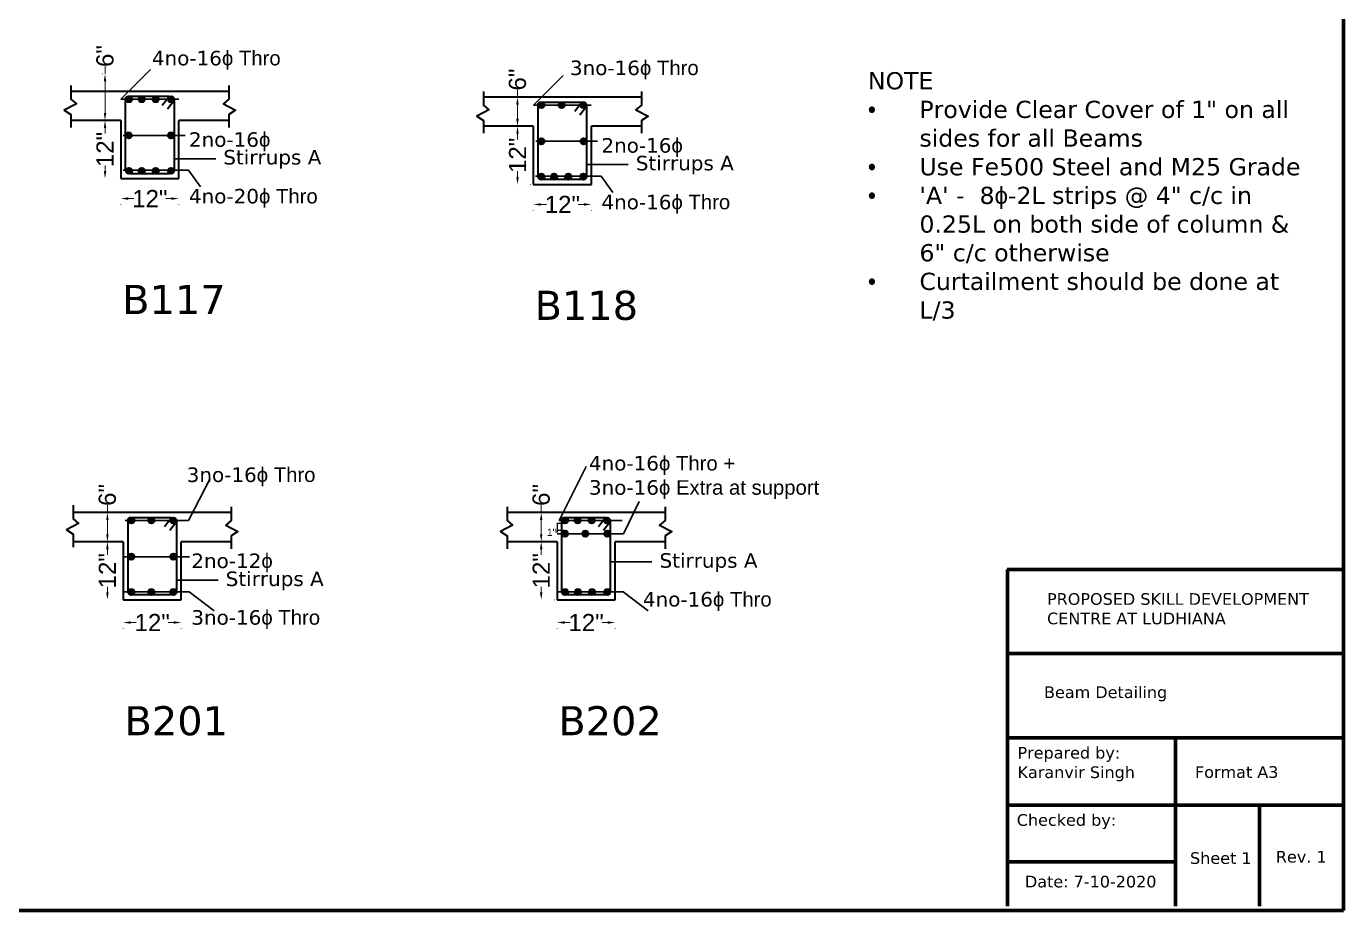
# Model space of a CAD drawing. Header units: feet. Extents: x 15113 to 123217, y -97269 to -8247.
# Drawn here: x 49744 to 50288, y -44229 to -43864 of the extents above; entities that cross this region are included whole.
import ezdxf

# ---------------------------------------------------------------- set-up
doc = ezdxf.new("R2010")
doc.units = ezdxf.units.FT
doc.header["$LTSCALE"] = 50.2
doc.header["$MEASUREMENT"] = 0
doc.header["$PDMODE"] = 3
doc.linetypes.add('DOT', pattern=[0.25, 0, -0.25])
doc.linetypes.add('PHANTOM2', pattern=[1.25, 0.625, -0.125, 0.125, -0.125, 0.125, -0.125])
doc.layers.get('0').update_dxf_attribs({"lineweight": 35})
for name, color, linetype, lineweight in [('drg seal', 250, 'Continuous', 120), ('Str Beam', 10, 'Continuous', 35), ('Str Column', 50, 'Continuous', 35), ('sTR fOOTING', 6, 'Continuous', 35), ('Str LBL', 3, 'Continuous', 35)]:
    doc.layers.add(name, color=color, linetype=linetype, lineweight=lineweight)
doc.layers.add('drg seal txt', color=7, linetype='Continuous')
doc.layers.add('Str grid', color=7, linetype='Continuous', true_color=0x17d337)
doc.styles.add('5.2 INCH', font='arial.ttf', dxfattribs={"height": 5.2})
doc.styles.add('7.1 INCH', font='arial.ttf', dxfattribs={"height": 7.1})
doc.styles.get("Standard").update_dxf_attribs({"font": 'arial.ttf'})
doc.dimstyles.new('2.2 INCH', dxfattribs={"dimscale": 0, "dimtxt": 5.2, "dimasz": 3.1, "dimexe": 0.18, "dimexo": 1.063, "dimgap": 0.09, "dimtad": 0, "dimdec": 0, "dimzin": 0, "dimdsep": 46, "dimlunit": 4, "dimtxsty": '5.2 INCH', "dimcen": 0, "dimclrd": 230, "dimclre": 230, "dimclrt": 164, "dimadec": 0, "dimazin": 0, "dimtfac": 1, "dimtdec": 0, "dimtofl": 0, "dimtmove": 0, "dimatfit": 3, "dimfxl": 0.5, "dimtolj": 1, "dimtzin": 0, "dimlwd": 15, "dimlwe": 15, "dimarcsym": 0})
doc.dimstyles.new('Annotative', dxfattribs={"dimscale": 0, "dimtxt": 3, "dimasz": 0.68, "dimexe": 0.18, "dimexo": 0.0625, "dimgap": 0.09, "dimtad": 0, "dimtih": 1, "dimtoh": 1, "dimdec": 0, "dimzin": 0, "dimdsep": 46, "dimlunit": 3, "dimtxsty": 'Standard', "dimblk": 'ARCHTICK', "dimcen": 0.09, "dimadec": 0, "dimazin": 0, "dimtfac": 1, "dimtdec": 0, "dimtofl": 0, "dimtmove": 0, "dimatfit": 3, "dimfxl": 1, "dimtolj": 1, "dimtzin": 0, "dimarcsym": 0})

# ---------------------------------------------------------------- blocks, each defined once
blk = doc.blocks.new('*D628')
at = {"layer": 'Defpoints', "color": 0, "linetype": 'Continuous', "transparency": 16777216}
for p in [(49807.06, -43935.4), (49783.06, -43938.94), (49807.06, -43938.94)]:
    blk.add_point(p, dxfattribs=at)
at = {"layer": 'Str Beam', "color": 230, "linetype": 'DOT', "lineweight": 15, "transparency": 16777216}
for p, q in [((49783.06, -43937.87), (49783.06, -43935.22)), ((49807.06, -43937.87), (49807.06, -43935.22))]:
    blk.add_line(p, q, dxfattribs=at)
at = {"layer": 'Str Beam', "color": 230, "lineweight": 15, "transparency": 16777216}
for p, q in [((49786.16, -43935.4), (49788.47, -43935.4)), ((49803.96, -43935.4), (49801.66, -43935.4))]:
    blk.add_line(p, q, dxfattribs=at)
at = {"layer": 'Str Beam', "color": 230, "linetype": 'Continuous', "transparency": 16777216}
for points in [[(49786.16, -43934.89), (49786.16, -43935.92), (49783.06, -43935.4)], [(49803.96, -43934.89), (49803.96, -43935.92), (49807.06, -43935.4)]]:
    blk.add_solid(points, dxfattribs=at)
at = {"layer": 'Str Beam', "color": 164, "linetype": 'Continuous', "lineweight": 40, "transparency": 16777216, "insert": (49795.06, -43935.4), "char_height": 7.1, "attachment_point": 5, "style": '7.1 INCH'}
blk.add_mtext('\\A1;12"', dxfattribs=at)
blk = doc.blocks.new('*D627')
at = {"layer": 'Defpoints', "color": 0, "linetype": 'Continuous', "transparency": 16777216}
for p in [(49776.54, -43883.84), (49776.54, -43883.84), (49776.54, -43903.13)]:
    blk.add_point(p, dxfattribs=at)
at = {"layer": 'sTR fOOTING', "color": 230, "linetype": 'DOT', "lineweight": 15, "transparency": 16777216}
for p, q in [((49775.47, -43883.84), (49776.36, -43883.84)), ((49775.47, -43903.13), (49776.36, -43903.13))]:
    blk.add_line(p, q, dxfattribs=at)
at = {"layer": 'sTR fOOTING', "color": 230, "lineweight": 15, "transparency": 16777216}
for p, q in [((49776.54, -43883.84), (49776.54, -43880.74)), ((49776.54, -43900.03), (49776.54, -43886.94))]:
    blk.add_line(p, q, dxfattribs=at)
at = {"layer": 'sTR fOOTING', "color": 230, "linetype": 'Continuous', "transparency": 16777216}
for points in [[(49776.02, -43886.94), (49777.05, -43886.94), (49776.54, -43883.84)], [(49776.02, -43900.03), (49777.05, -43900.03), (49776.54, -43903.13)]]:
    blk.add_solid(points, dxfattribs=at)
at = {"layer": 'sTR fOOTING', "color": 164, "linetype": 'Continuous', "lineweight": 40, "transparency": 16777216, "insert": (49776.54, -43876.55), "char_height": 7.1, "attachment_point": 5, "rotation": 90, "style": '7.1 INCH'}
blk.add_mtext('\\A1;6"', dxfattribs=at)
blk = doc.blocks.new('*D629')
at = {"layer": 'Defpoints', "color": 0, "linetype": 'Continuous', "transparency": 16777216}
for p in [(49776.54, -43903.13), (49783.06, -43903.13), (49783.06, -43927.13)]:
    blk.add_point(p, dxfattribs=at)
at = {"layer": 'sTR fOOTING', "color": 230, "linetype": 'DOT', "lineweight": 15, "transparency": 16777216}
for p, q in [((49782, -43903.13), (49776.36, -43903.13)), ((49782, -43927.13), (49776.36, -43927.13))]:
    blk.add_line(p, q, dxfattribs=at)
at = {"layer": 'sTR fOOTING', "color": 230, "lineweight": 15, "transparency": 16777216}
for p, q in [((49776.54, -43906.23), (49776.54, -43908.54)), ((49776.54, -43924.03), (49776.54, -43921.73))]:
    blk.add_line(p, q, dxfattribs=at)
at = {"layer": 'sTR fOOTING', "color": 230, "linetype": 'Continuous', "transparency": 16777216}
for points in [[(49776.02, -43906.23), (49777.05, -43906.23), (49776.54, -43903.13)], [(49776.02, -43924.03), (49777.05, -43924.03), (49776.54, -43927.13)]]:
    blk.add_solid(points, dxfattribs=at)
at = {"layer": 'sTR fOOTING', "color": 164, "linetype": 'Continuous', "lineweight": 40, "transparency": 16777216, "insert": (49776.54, -43915.13), "char_height": 7.1, "attachment_point": 5, "rotation": 90, "style": '7.1 INCH'}
blk.add_mtext('\\A1;12"', dxfattribs=at)
blk = doc.blocks.new('*D632')
at = {"layer": 'Defpoints', "color": 0, "linetype": 'Continuous', "transparency": 16777216}
for p in [(49977.42, -43937.82), (49953.42, -43941.35), (49977.42, -43941.35)]:
    blk.add_point(p, dxfattribs=at)
at = {"layer": 'Str Beam', "color": 230, "linetype": 'DOT', "lineweight": 15, "transparency": 16777216}
for p, q in [((49953.42, -43940.29), (49953.42, -43937.64)), ((49977.42, -43940.29), (49977.42, -43937.64))]:
    blk.add_line(p, q, dxfattribs=at)
at = {"layer": 'Str Beam', "color": 230, "lineweight": 15, "transparency": 16777216}
for p, q in [((49956.52, -43937.82), (49958.82, -43937.82)), ((49974.32, -43937.82), (49972.01, -43937.82))]:
    blk.add_line(p, q, dxfattribs=at)
at = {"layer": 'Str Beam', "color": 230, "linetype": 'Continuous', "transparency": 16777216}
for points in [[(49956.52, -43937.3), (49956.52, -43938.33), (49953.42, -43937.82)], [(49974.32, -43937.3), (49974.32, -43938.33), (49977.42, -43937.82)]]:
    blk.add_solid(points, dxfattribs=at)
at = {"layer": 'Str Beam', "color": 164, "linetype": 'Continuous', "lineweight": 40, "transparency": 16777216, "insert": (49965.42, -43937.82), "char_height": 7.1, "attachment_point": 5, "style": '7.1 INCH'}
blk.add_mtext('\\A1;12"', dxfattribs=at)
blk = doc.blocks.new('*D631')
at = {"layer": 'Defpoints', "color": 0, "linetype": 'Continuous', "transparency": 16777216}
for p in [(49946.89, -43893.55), (49946.89, -43893.55), (49946.89, -43905.55)]:
    blk.add_point(p, dxfattribs=at)
at = {"layer": 'sTR fOOTING', "color": 230, "linetype": 'DOT', "lineweight": 15, "transparency": 16777216}
for p, q in [((49945.83, -43893.55), (49946.71, -43893.55)), ((49945.83, -43905.55), (49946.71, -43905.55))]:
    blk.add_line(p, q, dxfattribs=at)
at = {"layer": 'sTR fOOTING', "color": 230, "lineweight": 15, "transparency": 16777216}
for p, q in [((49946.89, -43893.55), (49946.89, -43890.45)), ((49946.89, -43902.45), (49946.89, -43896.65))]:
    blk.add_line(p, q, dxfattribs=at)
at = {"layer": 'sTR fOOTING', "color": 230, "linetype": 'Continuous', "transparency": 16777216}
for points in [[(49946.37, -43896.65), (49947.41, -43896.65), (49946.89, -43893.55)], [(49946.37, -43902.45), (49947.41, -43902.45), (49946.89, -43905.55)]]:
    blk.add_solid(points, dxfattribs=at)
at = {"layer": 'sTR fOOTING', "color": 164, "linetype": 'Continuous', "lineweight": 40, "transparency": 16777216, "insert": (49946.89, -43886.26), "char_height": 7.1, "attachment_point": 5, "rotation": 90, "style": '7.1 INCH'}
blk.add_mtext('\\A1;6"', dxfattribs=at)
blk = doc.blocks.new('*D633')
at = {"layer": 'Defpoints', "color": 0, "linetype": 'Continuous', "transparency": 16777216}
for p in [(49946.89, -43905.55), (49953.42, -43905.55), (49953.42, -43929.55)]:
    blk.add_point(p, dxfattribs=at)
at = {"layer": 'sTR fOOTING', "color": 230, "linetype": 'DOT', "lineweight": 15, "transparency": 16777216}
for p, q in [((49952.35, -43905.55), (49946.71, -43905.55)), ((49952.35, -43929.55), (49946.71, -43929.55))]:
    blk.add_line(p, q, dxfattribs=at)
at = {"layer": 'sTR fOOTING', "color": 230, "lineweight": 15, "transparency": 16777216}
for p, q in [((49946.89, -43908.65), (49946.89, -43910.95)), ((49946.89, -43926.45), (49946.89, -43924.14))]:
    blk.add_line(p, q, dxfattribs=at)
at = {"layer": 'sTR fOOTING', "color": 230, "linetype": 'Continuous', "transparency": 16777216}
for points in [[(49946.37, -43908.65), (49947.41, -43908.65), (49946.89, -43905.55)], [(49946.37, -43926.45), (49947.41, -43926.45), (49946.89, -43929.55)]]:
    blk.add_solid(points, dxfattribs=at)
at = {"layer": 'sTR fOOTING', "color": 164, "linetype": 'Continuous', "lineweight": 40, "transparency": 16777216, "insert": (49946.89, -43917.55), "char_height": 7.1, "attachment_point": 5, "rotation": 90, "style": '7.1 INCH'}
blk.add_mtext('\\A1;12"', dxfattribs=at)
blk = doc.blocks.new('*D647')
at = {"layer": 'Defpoints', "color": 0, "linetype": 'Continuous', "transparency": 16777216}
for p in [(49808.04, -44110.46), (49784.04, -44114), (49808.04, -44114)]:
    blk.add_point(p, dxfattribs=at)
at = {"layer": 'Str Beam', "color": 230, "linetype": 'DOT', "lineweight": 15, "transparency": 16777216}
for p, q in [((49784.04, -44112.93), (49784.04, -44110.28)), ((49808.04, -44112.93), (49808.04, -44110.28))]:
    blk.add_line(p, q, dxfattribs=at)
at = {"layer": 'Str Beam', "color": 230, "lineweight": 15, "transparency": 16777216}
for p, q in [((49787.14, -44110.46), (49789.45, -44110.46)), ((49804.94, -44110.46), (49802.63, -44110.46))]:
    blk.add_line(p, q, dxfattribs=at)
at = {"layer": 'Str Beam', "color": 230, "linetype": 'Continuous', "transparency": 16777216}
for points in [[(49787.14, -44109.94), (49787.14, -44110.98), (49784.04, -44110.46)], [(49804.94, -44109.94), (49804.94, -44110.98), (49808.04, -44110.46)]]:
    blk.add_solid(points, dxfattribs=at)
at = {"layer": 'Str Beam', "color": 164, "linetype": 'Continuous', "lineweight": 40, "transparency": 16777216, "insert": (49796.04, -44110.46), "char_height": 7.1, "attachment_point": 5, "style": '7.1 INCH'}
blk.add_mtext('\\A1;12"', dxfattribs=at)
blk = doc.blocks.new('*D645')
at = {"layer": 'Defpoints', "color": 0, "linetype": 'Continuous', "transparency": 16777216}
for p in [(49777.51, -44065.08), (49777.51, -44065.08), (49777.51, -44077.08)]:
    blk.add_point(p, dxfattribs=at)
at = {"layer": 'sTR fOOTING', "color": 230, "lineweight": 15, "transparency": 16777216}
for p, q in [((49777.51, -44065.08), (49777.51, -44061.98)), ((49777.51, -44073.98), (49777.51, -44068.18))]:
    blk.add_line(p, q, dxfattribs=at)
at = {"layer": 'sTR fOOTING', "color": 230, "linetype": 'DOT', "lineweight": 15, "transparency": 16777216}
for p, q in [((49776.45, -44065.08), (49777.33, -44065.08)), ((49776.45, -44077.08), (49777.33, -44077.08))]:
    blk.add_line(p, q, dxfattribs=at)
at = {"layer": 'sTR fOOTING', "color": 230, "linetype": 'Continuous', "transparency": 16777216}
for points in [[(49777, -44068.18), (49778.03, -44068.18), (49777.51, -44065.08)], [(49777, -44073.98), (49778.03, -44073.98), (49777.51, -44077.08)]]:
    blk.add_solid(points, dxfattribs=at)
at = {"layer": 'sTR fOOTING', "color": 164, "linetype": 'Continuous', "lineweight": 40, "transparency": 16777216, "insert": (49777.51, -44057.79), "char_height": 7.1, "attachment_point": 5, "rotation": 90, "style": '7.1 INCH'}
blk.add_mtext('\\A1;6"', dxfattribs=at)
blk = doc.blocks.new('*D648')
at = {"layer": 'Defpoints', "color": 0, "linetype": 'Continuous', "transparency": 16777216}
for p in [(49777.51, -44077.08), (49784.04, -44077.08), (49784.04, -44101.08)]:
    blk.add_point(p, dxfattribs=at)
at = {"layer": 'sTR fOOTING', "color": 230, "linetype": 'DOT', "lineweight": 15, "transparency": 16777216}
for p, q in [((49782.98, -44077.08), (49777.33, -44077.08)), ((49782.98, -44101.08), (49777.33, -44101.08))]:
    blk.add_line(p, q, dxfattribs=at)
at = {"layer": 'sTR fOOTING', "color": 230, "lineweight": 15, "transparency": 16777216}
for p, q in [((49777.51, -44080.18), (49777.51, -44082.49)), ((49777.51, -44097.98), (49777.51, -44095.67))]:
    blk.add_line(p, q, dxfattribs=at)
at = {"layer": 'sTR fOOTING', "color": 230, "linetype": 'Continuous', "transparency": 16777216}
for points in [[(49777, -44080.18), (49778.03, -44080.18), (49777.51, -44077.08)], [(49777, -44097.98), (49778.03, -44097.98), (49777.51, -44101.08)]]:
    blk.add_solid(points, dxfattribs=at)
at = {"layer": 'sTR fOOTING', "color": 164, "linetype": 'Continuous', "lineweight": 40, "transparency": 16777216, "insert": (49777.51, -44089.08), "char_height": 7.1, "attachment_point": 5, "rotation": 90, "style": '7.1 INCH'}
blk.add_mtext('\\A1;12"', dxfattribs=at)
blk = doc.blocks.new('*D649')
at = {"layer": 'Defpoints', "color": 0, "linetype": 'Continuous', "transparency": 16777216}
for p in [(49987.21, -44110.46), (49963.21, -44114), (49987.21, -44114)]:
    blk.add_point(p, dxfattribs=at)
at = {"layer": 'Str Beam', "color": 230, "linetype": 'DOT', "lineweight": 15, "transparency": 16777216}
for p, q in [((49963.21, -44112.93), (49963.21, -44110.28)), ((49987.21, -44112.93), (49987.21, -44110.28))]:
    blk.add_line(p, q, dxfattribs=at)
at = {"layer": 'Str Beam', "color": 230, "lineweight": 15, "transparency": 16777216}
for p, q in [((49966.31, -44110.46), (49968.62, -44110.46)), ((49984.11, -44110.46), (49981.81, -44110.46))]:
    blk.add_line(p, q, dxfattribs=at)
at = {"layer": 'Str Beam', "color": 230, "linetype": 'Continuous', "transparency": 16777216}
for points in [[(49966.31, -44109.94), (49966.31, -44110.98), (49963.21, -44110.46)], [(49984.11, -44109.94), (49984.11, -44110.98), (49987.21, -44110.46)]]:
    blk.add_solid(points, dxfattribs=at)
at = {"layer": 'Str Beam', "color": 164, "linetype": 'Continuous', "lineweight": 40, "transparency": 16777216, "insert": (49975.21, -44110.46), "char_height": 7.1, "attachment_point": 5, "style": '7.1 INCH'}
blk.add_mtext('\\A1;12"', dxfattribs=at)
blk = doc.blocks.new('*D646')
at = {"layer": 'Defpoints', "color": 0, "linetype": 'Continuous', "transparency": 16777216}
for p in [(49956.69, -44065.08), (49956.69, -44065.08), (49956.69, -44077.08)]:
    blk.add_point(p, dxfattribs=at)
at = {"layer": 'sTR fOOTING', "color": 230, "lineweight": 15, "transparency": 16777216}
for p, q in [((49956.69, -44065.08), (49956.69, -44061.98)), ((49956.69, -44073.98), (49956.69, -44068.18))]:
    blk.add_line(p, q, dxfattribs=at)
at = {"layer": 'sTR fOOTING', "color": 230, "linetype": 'DOT', "lineweight": 15, "transparency": 16777216}
for p, q in [((49955.62, -44065.08), (49956.51, -44065.08)), ((49955.62, -44077.08), (49956.51, -44077.08))]:
    blk.add_line(p, q, dxfattribs=at)
at = {"layer": 'sTR fOOTING', "color": 230, "linetype": 'Continuous', "transparency": 16777216}
for points in [[(49956.17, -44068.18), (49957.2, -44068.18), (49956.69, -44065.08)], [(49956.17, -44073.98), (49957.2, -44073.98), (49956.69, -44077.08)]]:
    blk.add_solid(points, dxfattribs=at)
at = {"layer": 'sTR fOOTING', "color": 164, "linetype": 'Continuous', "lineweight": 40, "transparency": 16777216, "insert": (49956.69, -44057.79), "char_height": 7.1, "attachment_point": 5, "rotation": 90, "style": '7.1 INCH'}
blk.add_mtext('\\A1;6"', dxfattribs=at)
blk = doc.blocks.new('*D650')
at = {"layer": 'Defpoints', "color": 0, "linetype": 'Continuous', "transparency": 16777216}
for p in [(49956.69, -44077.08), (49963.21, -44077.08), (49963.21, -44101.08)]:
    blk.add_point(p, dxfattribs=at)
at = {"layer": 'sTR fOOTING', "color": 230, "linetype": 'DOT', "lineweight": 15, "transparency": 16777216}
for p, q in [((49962.15, -44077.08), (49956.51, -44077.08)), ((49962.15, -44101.08), (49956.51, -44101.08))]:
    blk.add_line(p, q, dxfattribs=at)
at = {"layer": 'sTR fOOTING', "color": 230, "lineweight": 15, "transparency": 16777216}
for p, q in [((49956.69, -44080.18), (49956.69, -44082.49)), ((49956.69, -44097.98), (49956.69, -44095.67))]:
    blk.add_line(p, q, dxfattribs=at)
at = {"layer": 'sTR fOOTING', "color": 230, "linetype": 'Continuous', "transparency": 16777216}
for points in [[(49956.17, -44080.18), (49957.2, -44080.18), (49956.69, -44077.08)], [(49956.17, -44097.98), (49957.2, -44097.98), (49956.69, -44101.08)]]:
    blk.add_solid(points, dxfattribs=at)
at = {"layer": 'sTR fOOTING', "color": 164, "linetype": 'Continuous', "lineweight": 40, "transparency": 16777216, "insert": (49956.69, -44089.08), "char_height": 7.1, "attachment_point": 5, "rotation": 90, "style": '7.1 INCH'}
blk.add_mtext('\\A1;12"', dxfattribs=at)
blk = doc.blocks.new('_ArchTick')
at = {"color": 0, "linetype": 'ByBlock', "const_width": 0.15}
blk.add_lwpolyline([(-0.5, -0.5), (0.5, 0.5)], dxfattribs=at)
blk = doc.blocks.new('*D827')
at = {"layer": 'Defpoints', "color": 0, "linetype": 'PHANTOM2', "ltscale": 150, "transparency": 16777216}
for p in [(49963.32, -44072.52), (49966.54, -44072.52), (49966.59, -44069.59)]:
    blk.add_point(p, dxfattribs=at)
at = {"layer": 'Str grid', "color": 0, "linetype": 'PHANTOM2', "lineweight": -2, "ltscale": 150, "transparency": 16777216}
for p, q in [((49963.32, -44073.2), (49962.64, -44073.2)), ((49966.52, -44069.59), (49963.14, -44069.59)), ((49966.48, -44072.52), (49963.14, -44072.52)), ((49963.32, -44069.59), (49963.32, -44072.52)), ((49963.32, -44072.52), (49963.32, -44073.2))]:
    blk.add_line(p, q, dxfattribs=at)
at = {"layer": 'Str grid', "color": 0, "linetype": 'PHANTOM2', "lineweight": -2, "ltscale": 150, "transparency": 16777216, "xscale": 0.68, "yscale": 0.68, "zscale": 0.68}
for p, rotation in [((49963.32, -44069.59), 90), ((49963.32, -44072.52), 270)]:
    blk.add_blockref('_ArchTick', p, dxfattribs=dict(at, rotation=rotation))
at = {"layer": 'Str grid', "color": 0, "linetype": 'PHANTOM2', "ltscale": 150, "transparency": 16777216, "insert": (49960.97, -44073.2), "char_height": 3, "attachment_point": 5}
blk.add_mtext('\\A1;1"', dxfattribs=at)

msp = doc.modelspace()

# ---------------------------------------------------------------- hatches: boundary and pattern name
at = {"layer": 'Str Beam', "lineweight": 40}
h = msp.add_hatch(color=256, dxfattribs=at)
h.dxf.hatch_style = 1
h.paths.add_polyline_path([(49785.13174, -43894.38847, 1), (49787.64774, -43894.38847, 1)])
h = msp.add_hatch(color=256, dxfattribs=at)
h.dxf.hatch_style = 1
h.paths.add_polyline_path([(49790.4142, -43894.38847, 1), (49792.9302, -43894.38847, 1)])
h = msp.add_hatch(color=256, dxfattribs=at)
h.dxf.hatch_style = 1
h.paths.add_polyline_path([(49796.2206, -43894.38847, 1), (49798.7366, -43894.38847, 1)])
h = msp.add_hatch(color=256, dxfattribs=at)
h.dxf.hatch_style = 1
h.paths.add_polyline_path([(49802.53416, -43894.38847, 1), (49805.05016, -43894.38847, 1)])
h = msp.add_hatch(color=256, dxfattribs=at)
h.dxf.hatch_style = 1
h.paths.add_polyline_path([(49955.48467, -43896.80435, 1), (49958.00067, -43896.80435, 1)])
h = msp.add_hatch(color=256, dxfattribs=at)
h.dxf.hatch_style = 1
h.paths.add_polyline_path([(49963.862, -43896.80435, 1), (49966.378, -43896.80435, 1)])
h = msp.add_hatch(color=256, dxfattribs=at)
h.dxf.hatch_style = 1
h.paths.add_polyline_path([(49972.88708, -43896.80435, 1), (49975.40308, -43896.80435, 1)])
h = msp.add_hatch(color=256, dxfattribs=at)
h.dxf.hatch_style = 1
h.paths.add_polyline_path([(49785.11174, -43909.33771, -1), (49787.62774, -43909.33771, -1)])
h = msp.add_hatch(color=256, dxfattribs=at)
h.dxf.hatch_style = 1
h.paths.add_polyline_path([(49805.06213, -43909.33771, 1), (49802.54613, -43909.33771, 1)])
h = msp.add_hatch(color=256, dxfattribs=at)
h.dxf.hatch_style = 1
h.paths.add_polyline_path([(49955.46467, -43911.75359, -1), (49957.98067, -43911.75359, -1)])
h = msp.add_hatch(color=256, dxfattribs=at)
h.dxf.hatch_style = 1
h.paths.add_polyline_path([(49975.41505, -43911.75359, 1), (49972.89905, -43911.75359, 1)])
h = msp.add_hatch(color=256, dxfattribs=at)
h.dxf.hatch_style = 1
h.paths.add_polyline_path([(49785.13174, -43923.94765, -1), (49787.64774, -43923.94765, -1)])
h = msp.add_hatch(color=256, dxfattribs=at)
h.dxf.hatch_style = 1
h.paths.add_polyline_path([(49790.4142, -43923.94765, -1), (49792.9302, -43923.94765, -1)])
h = msp.add_hatch(color=256, dxfattribs=at)
h.dxf.hatch_style = 1
h.paths.add_polyline_path([(49796.2206, -43923.94765, -1), (49798.7366, -43923.94765, -1)])
h = msp.add_hatch(color=256, dxfattribs=at)
h.dxf.hatch_style = 1
h.paths.add_polyline_path([(49802.53416, -43923.94765, -1), (49805.05016, -43923.94765, -1)])
h = msp.add_hatch(color=256, dxfattribs=at)
h.dxf.hatch_style = 1
h.paths.add_polyline_path([(49955.48467, -43926.36354, -1), (49958.00067, -43926.36354, -1)])
h = msp.add_hatch(color=256, dxfattribs=at)
h.dxf.hatch_style = 1
h.paths.add_polyline_path([(49960.76712, -43926.36354, -1), (49963.28312, -43926.36354, -1)])
h = msp.add_hatch(color=256, dxfattribs=at)
h.dxf.hatch_style = 1
h.paths.add_polyline_path([(49966.57353, -43926.36354, -1), (49969.08953, -43926.36354, -1)])
h = msp.add_hatch(color=256, dxfattribs=at)
h.dxf.hatch_style = 1
h.paths.add_polyline_path([(49972.88708, -43926.36354, -1), (49975.40308, -43926.36354, -1)])
h = msp.add_hatch(color=256, dxfattribs=at)
h.dxf.hatch_style = 1
h.paths.add_polyline_path([(49786.10995, -44068.33569, 1), (49788.62595, -44068.33569, 1)])
h = msp.add_hatch(color=256, dxfattribs=at)
h.dxf.hatch_style = 1
h.paths.add_polyline_path([(49794.44376, -44068.32714, 1), (49796.95976, -44068.32714, 1)])
h = msp.add_hatch(color=256, dxfattribs=at)
h.dxf.hatch_style = 1
h.paths.add_polyline_path([(49803.51237, -44068.33569, 1), (49806.02837, -44068.33569, 1)])
h = msp.add_hatch(color=256, dxfattribs=at)
h.dxf.hatch_style = 1
h.paths.add_polyline_path([(49965.21265, -44068.33754, 1), (49967.72865, -44068.33754, 1)])
h = msp.add_hatch(color=256, dxfattribs=at)
h.dxf.hatch_style = 1
h.paths.add_polyline_path([(49970.49511, -44068.33754, 1), (49973.01111, -44068.33754, 1)])
h = msp.add_hatch(color=256, dxfattribs=at)
h.dxf.hatch_style = 1
h.paths.add_polyline_path([(49976.30152, -44068.33754, 1), (49978.81752, -44068.33754, 1)])
h = msp.add_hatch(color=256, dxfattribs=at)
h.dxf.hatch_style = 1
h.paths.add_polyline_path([(49982.61507, -44068.33754, 1), (49985.13107, -44068.33754, 1)])
h = msp.add_hatch(color=256, dxfattribs=at)
h.dxf.hatch_style = 1
h.paths.add_polyline_path([(49965.28227, -44073.7822, 1), (49967.79827, -44073.7822, 1)])
h = msp.add_hatch(color=256, dxfattribs=at)
h.dxf.hatch_style = 1
h.paths.add_polyline_path([(49973.65961, -44073.7822, 1), (49976.17561, -44073.7822, 1)])
h = msp.add_hatch(color=256, dxfattribs=at)
h.dxf.hatch_style = 1
h.paths.add_polyline_path([(49982.68469, -44073.7822, 1), (49985.20069, -44073.7822, 1)])
h = msp.add_hatch(color=256, dxfattribs=at)
h.dxf.hatch_style = 1
h.paths.add_polyline_path([(49786.08995, -44083.28493, -1), (49788.60595, -44083.28493, -1)])
h = msp.add_hatch(color=256, dxfattribs=at)
h.dxf.hatch_style = 1
h.paths.add_polyline_path([(49806.04033, -44083.28493, 1), (49803.52433, -44083.28493, 1)])
h = msp.add_hatch(color=256, dxfattribs=at)
h.dxf.hatch_style = 1
h.paths.add_polyline_path([(49786.10995, -44097.89487, -1), (49788.62595, -44097.89487, -1)])
h = msp.add_hatch(color=256, dxfattribs=at)
h.dxf.hatch_style = 1
h.paths.add_polyline_path([(49794.44376, -44097.88633, -1), (49796.95976, -44097.88633, -1)])
h = msp.add_hatch(color=256, dxfattribs=at)
h.dxf.hatch_style = 1
h.paths.add_polyline_path([(49803.51237, -44097.89487, -1), (49806.02837, -44097.89487, -1)])
h = msp.add_hatch(color=256, dxfattribs=at)
h.dxf.hatch_style = 1
h.paths.add_polyline_path([(49965.28227, -44097.89487, -1), (49967.79827, -44097.89487, -1)])
h = msp.add_hatch(color=256, dxfattribs=at)
h.dxf.hatch_style = 1
h.paths.add_polyline_path([(49970.56473, -44097.89487, -1), (49973.08073, -44097.89487, -1)])
h = msp.add_hatch(color=256, dxfattribs=at)
h.dxf.hatch_style = 1
h.paths.add_polyline_path([(49976.37113, -44097.89487, -1), (49978.88713, -44097.89487, -1)])
h = msp.add_hatch(color=256, dxfattribs=at)
h.dxf.hatch_style = 1
h.paths.add_polyline_path([(49982.68469, -44097.89487, -1), (49985.20069, -44097.89487, -1)])

# ---------------------------------------------------------------- linework, layer by layer
at = {"layer": 'drg seal', "lineweight": 70}
for p, q in [((50149.10723, -44088.54366), (50288.10405, -44088.54366)), ((50149.23843, -44227.54048), (50149.23843, -44088.54366)), ((50149.10723, -44123.29287), (50288.10405, -44123.29287)), ((50149.10723, -44158.04207), (50288.10405, -44158.04207)), ((50218.60564, -44158.04207), (50218.60564, -44227.54048)), ((50149.23843, -44185.84143), (50288.10405, -44185.84143)), ((50253.35484, -44185.84143), (50253.35484, -44227.54048)), ((50149.59037, -44209.25184), (50219.08878, -44209.25184))]:
    msp.add_line(p, q, dxfattribs=at)
msp.add_lwpolyline([(50288.10405, -44229.44505), (50288.10405, -43500.67528), (49324.49499, -43500.67528), (49324.49499, -44229.44505), (50287.97285, -44229.44505)], dxfattribs=at)
at = {"layer": 'Str Beam', "color": 0, "linetype": 'PHANTOM2', "ltscale": 150}
for p, q in [((49783.12022, -43894.38847), (49795.35079, -43882.11241)), ((49953.47314, -43896.80435), (49965.70372, -43884.5283)), ((49806.97597, -43894.38847), (49783.12022, -43894.38847)), ((49977.3289, -43896.80435), (49953.47314, -43896.80435)), ((49783.06213, -43909.33771), (49783.06213, -43909.33771)), ((49784.06767, -43909.33771), (49809.63969, -43909.33771)), ((49954.4206, -43911.75359), (49979.99261, -43911.75359)), ((49805.06213, -43918.94538), (49822.26862, -43918.94538)), ((49975.41505, -43921.36126), (49992.62155, -43921.36126)), ((49783.99147, -43923.72426), (49811.02997, -43923.72426)), ((49811.02997, -43923.72426), (49815.90441, -43930.49315)), ((49954.3444, -43926.14015), (49981.38289, -43926.14015)), ((49981.38289, -43926.14015), (49986.25734, -43932.90904)), ((49964.04887, -44068.33569), (49975.23345, -44046.01229)), ((49810.98729, -44068.33569), (49819.98135, -44050.94003)), ((49990.61275, -44073.7822), (49997.11512, -44060.48037)), ((49784.87655, -44068.33569), (49810.98729, -44068.33569)), ((49964.04887, -44068.33569), (49990.15961, -44068.33569)), ((49963.29682, -44073.7822), (49990.61275, -44073.7822)), ((49784.05488, -44083.29477), (49811.37082, -44083.29477)), ((49985.21265, -44085.46203), (50002.41915, -44085.46203)), ((49806.04033, -44093.01723), (49823.24683, -44093.01723)), ((49784.04033, -44097.82419), (49811.35627, -44097.82419)), ((49811.35627, -44097.82419), (49821.63629, -44105.61212)), ((49963.21265, -44097.82419), (49990.52859, -44097.82419)), ((49990.52859, -44097.82419), (50000.80861, -44105.61212))]:
    msp.add_line(p, q, dxfattribs=at)
at = {"layer": 'Str Beam', "lineweight": 40}
for p, q in [((49803.10607, -43893.18972), (49800.17936, -43896.98065)), ((49805.04271, -43894.95352), (49802.28802, -43898.52162)), ((49973.459, -43895.60561), (49970.53229, -43899.39653)), ((49975.39563, -43897.36941), (49972.64095, -43900.93751)), ((49804.08428, -44067.13694), (49801.15757, -44070.92787)), ((49806.02091, -44068.90074), (49803.26623, -44072.46884)), ((49983.2566, -44067.13694), (49980.32989, -44070.92787)), ((49985.19323, -44068.90074), (49982.43855, -44072.46884))]:
    msp.add_line(p, q, dxfattribs=at)
at = {"layer": 'Str Beam', "color": 2, "linetype": 'Continuous', "lineweight": 40}
for points in [[(49762.43207, -43888.71644), (49762.43207, -43894.37798), (49764.69897, -43896.31911), (49759.67913, -43898.90724), (49762.43207, -43900.68663), (49762.43207, -43906.02471)], [(49827.69218, -43888.71644), (49827.69218, -43894.37798), (49825.42529, -43896.31911), (49830.44512, -43898.90724), (49827.69218, -43900.68663), (49827.69218, -43906.02471)], [(49827.69218, -43891.13232), (49762.43207, -43891.13232)], [(49932.785, -43891.13232), (49932.785, -43896.79387), (49935.05189, -43898.73499), (49930.03206, -43901.32313), (49932.785, -43903.10251), (49932.785, -43908.4406)], [(49998.04511, -43893.54821), (49932.785, -43893.54821)], [(49998.04511, -43891.13232), (49998.04511, -43896.79387), (49995.77821, -43898.73499), (50000.79805, -43901.32313), (49998.04511, -43903.10251), (49998.04511, -43908.4406)], [(49783.06213, -43903.13232), (49762.43207, -43903.13232)], [(49783.06213, -43903.13232), (49783.06213, -43927.13232)], [(49807.06213, -43927.13232), (49807.06213, -43903.13232)], [(49827.69218, -43903.13232), (49807.06213, -43903.13232)], [(49953.41505, -43905.54821), (49932.785, -43905.54821)], [(49953.41505, -43905.54821), (49953.41505, -43929.54821)], [(49977.41505, -43929.54821), (49977.41505, -43905.54821)], [(49998.04511, -43905.54821), (49977.41505, -43905.54821)], [(49763.35537, -44062.01282), (49763.35537, -44067.67437), (49765.62227, -44069.61549), (49760.60243, -44072.20362), (49763.35537, -44073.98301), (49763.35537, -44079.32109)], [(49828.67039, -44062.66366), (49828.67039, -44068.3252), (49826.40349, -44070.26633), (49831.42333, -44072.85446), (49828.67039, -44074.63385), (49828.67039, -44079.97193)], [(49942.5826, -44062.66366), (49942.5826, -44068.3252), (49944.84949, -44070.26633), (49939.82966, -44072.85446), (49942.5826, -44074.63385), (49942.5826, -44079.97193)], [(50007.84271, -44062.66366), (50007.84271, -44068.3252), (50005.57581, -44070.26633), (50010.59565, -44072.85446), (50007.84271, -44074.63385), (50007.84271, -44079.97193)], [(49828.67039, -44065.07954), (49763.41028, -44065.07954)], [(50007.84271, -44065.07954), (49942.5826, -44065.07954)], [(49784.04033, -44077.07954), (49763.41028, -44077.07954)], [(49784.04033, -44077.07954), (49784.04033, -44101.07954)], [(49808.04033, -44101.07954), (49808.04033, -44077.07954)], [(49828.67039, -44077.07954), (49808.04033, -44077.07954)], [(49963.21265, -44077.07954), (49942.5826, -44077.07954)], [(49963.21265, -44077.07954), (49963.21265, -44101.07954)], [(49987.21265, -44101.07954), (49987.21265, -44077.07954)], [(50007.84271, -44077.07954), (49987.21265, -44077.07954)]]:
    msp.add_lwpolyline(points, dxfattribs=at)
at = {"layer": 'Str Beam', "color": 1, "linetype": 'Continuous', "lineweight": 40}
for points in [[(49785.06213, -43919.54429), (49785.06213, -43915.13232), (49785.06213, -43894.13232, -0.414213562), (49786.06213, -43893.13232), (49803.06213, -43893.13232, -0.414213562), (49805.06213, -43895.13232), (49805.06213, -43915.13232), (49805.06213, -43920.38751)], [(49955.41505, -43921.96017), (49955.41505, -43917.54821), (49955.41505, -43896.54821, -0.414213562), (49956.41505, -43895.54821), (49973.41505, -43895.54821, -0.414213562), (49975.41505, -43897.54821), (49975.41505, -43917.54821), (49975.41505, -43922.8034)], [(49805.06213, -43915.00769), (49805.06213, -43923.13232, -0.414213562), (49803.06213, -43925.13232), (49787.06213, -43925.13232, -0.414213562), (49785.06213, -43923.13232), (49785.06213, -43915.71854)], [(49975.41505, -43917.42358), (49975.41505, -43925.54821, -0.414213562), (49973.41505, -43927.54821), (49957.41505, -43927.54821, -0.414213562), (49955.41505, -43925.54821), (49955.41505, -43918.13443)], [(49786.04033, -44093.49151), (49786.04033, -44089.07954), (49786.04033, -44068.07954, -0.414213562), (49787.04033, -44067.07954), (49804.04033, -44067.07954, -0.414213562), (49806.04033, -44069.07954), (49806.04033, -44089.07954), (49806.04033, -44094.33473)], [(49965.21265, -44093.49151), (49965.21265, -44089.07954), (49965.21265, -44068.07954, -0.414213562), (49966.21265, -44067.07954), (49983.21265, -44067.07954, -0.414213562), (49985.21265, -44069.07954), (49985.21265, -44089.07954), (49985.21265, -44094.33473)], [(49806.04033, -44088.95491), (49806.04033, -44097.07954, -0.414213562), (49804.04033, -44099.07954), (49788.04033, -44099.07954, -0.414213562), (49786.04033, -44097.07954), (49786.04033, -44089.66576)], [(49985.21265, -44088.95491), (49985.21265, -44097.07954, -0.414213562), (49983.21265, -44099.07954), (49967.21265, -44099.07954, -0.414213562), (49965.21265, -44097.07954), (49965.21265, -44089.66576)]]:
    msp.add_lwpolyline(points, format="xyb", dxfattribs=at)
at = {"layer": 'Str Beam', "lineweight": 40}
for centre in [(49786.38974, -43894.38847), (49791.6722, -43894.38847), (49797.4786, -43894.38847), (49803.79216, -43894.38847), (49956.74267, -43896.80435), (49965.12, -43896.80435), (49974.14508, -43896.80435), (49786.36974, -43909.33771), (49803.80413, -43909.33771), (49956.72267, -43911.75359), (49974.15705, -43911.75359), (49786.38974, -43923.94765), (49791.6722, -43923.94765), (49797.4786, -43923.94765), (49803.79216, -43923.94765), (49956.74267, -43926.36354), (49962.02512, -43926.36354), (49967.83153, -43926.36354), (49974.14508, -43926.36354), (49787.36795, -44068.33569), (49795.70176, -44068.32714), (49804.77037, -44068.33569), (49966.47065, -44068.33754), (49971.75311, -44068.33754), (49977.55952, -44068.33754), (49983.87307, -44068.33754), (49966.54027, -44073.7822), (49974.91761, -44073.7822), (49983.94269, -44073.7822), (49787.34795, -44083.28493), (49804.78233, -44083.28493), (49787.36795, -44097.89487), (49795.70176, -44097.88633), (49804.77037, -44097.89487), (49966.54027, -44097.89487), (49971.82273, -44097.89487), (49977.62913, -44097.89487), (49983.94269, -44097.89487)]:
    msp.add_circle(centre, 1.258, dxfattribs=at)
at = {"layer": 'Str Column', "linetype": 'Continuous', "lineweight": 40}
for p, q in [((49783.06213, -43927.13232), (49807.06213, -43927.13232)), ((49953.41505, -43929.54821), (49977.41505, -43929.54821)), ((49784.04033, -44101.07954), (49808.04033, -44101.07954)), ((49963.21265, -44101.07954), (49987.21265, -44101.07954))]:
    msp.add_line(p, q, dxfattribs=at)

# ---------------------------------------------------------------- texts
at = {"layer": 'drg seal txt', "lineweight": 40, "char_height": 6, "attachment_point": 1}
for s, insert in [('{\\fVerdana|b0|i0|c0|p34;4no-16}ϕ Thro', (49795.88776, -43874.39145)), ('{\\fVerdana|b0|i0|c0|p34;3no-16}ϕ Thro', (49968.53863, -43878.41113)), ('{\\fVerdana|b0|i0|c0|p34;\\P2no-16}ϕ', (49811.19503, -43898.01404)), ('{\\fVerdana|b0|i0|c0|p34;\\P2no-16}ϕ', (49981.54796, -43900.42992)), ('{\\fVerdana|b0|i0|c0|p34;Stirrups A}', (49825.3991, -43915.32566)), ('{\\fVerdana|b0|i0|c0|p34;Stirrups A}', (49995.75203, -43917.74154)), ('{\\fVerdana|b0|i0|c0|p34;\\P4no-20}ϕ Thro', (49811.19503, -43921.40759)), ('{\\fVerdana|b0|i0|c0|p34;\\P4no-16}ϕ Thro', (49981.54796, -43923.82348)), ('{\\fVerdana|b0|i0|c0|p34;3no-16}ϕ Thro', (49810.27062, -44046.42928)), ('{\\fVerdana|b0|i0|c0|p34;\\P2no-12}ϕ', (49812.17324, -44071.96126)), ('{\\fVerdana|b0|i0|c0|p34;Stirrups A}', (50005.54963, -44081.84231)), ('{\\fVerdana|b0|i0|c0|p34;Stirrups A}', (49826.37731, -44089.39751)), ('{\\fVerdana|b0|i0|c0|p34;\\P4no-16}ϕ Thro', (49998.68114, -44087.85143)), ('{\\fVerdana|b0|i0|c0|p34;\\P3no-16}ϕ Thro', (49812.17324, -44095.35481))]:
    msp.add_mtext(s, dxfattribs=dict(at, insert=insert))
at = {"layer": 'drg seal txt', "lineweight": 53, "insert": (50091.60638, -43883.18063), "char_height": 7.1, "width": 173.7192235, "attachment_point": 1}
msp.add_mtext('\\pi-21.3,l21.3,t21.3;{\\fVerdana|b0|i0|c0|p34;NOTE\\P\\fSymbol|b0|i0|c2|p18;·^I\\fVerdana|b0|i0|c0|p34;Provide Clear Cover of 1" on all sides for all Beams\\P\\fSymbol|b0|i0|c2|p18;·^I\\fVerdana|b0|i0|c0|p34;Use Fe500 Steel and M25 Grade\\P\\fSymbol|b0|i0|c2|p18;·^I\\fVerdana|b0|i0|c0|p34;\'A\' -  8}ϕ{\\fVerdana|b0|i0|c0|p34;-2L strips @ 4" c/c in 0.25L on both side of column & 6" c/c otherwise\\P\\fSymbol|b0|i0|c2|p18;·^I\\fVerdana|b0|i0|c0|p34;Curtailment should be done at L/3}', dxfattribs=at)
at = {"layer": 'drg seal txt', "lineweight": 53, "insert": (49976.39159, -44041.68205), "char_height": 6, "attachment_point": 1}
msp.add_mtext('{\\fVerdana|b0|i0|c0|p34;4no-16}ϕ Thro +\\P{\\fVerdana|b0|i0|c0|p34;3no-16}ϕ Extra at support', dxfattribs=at)
at = {"layer": 'drg seal txt', "attachment_point": 1}
for s, insert, char_height, width in [('{\\fVerdana|b0|i0|c0|p34;PROPOSED SKILL DEVELOPMENT\\PCENTRE AT LUDHIANA}', (50165.59194, -44098.34184), 4.8185564, 847.3125689), ('{\\fPunjabi|b0|i0|c0|p2;°}', (50179.79241, -44101.40113), 2.0592121, 1303.5577983), ('{\\fVerdana|b0|i0|c0|p34;Beam Detailing}', (50164.34995, -44136.83174), 4.8185564, 847.3125689), ('{\\fVerdana|b0|i0|c0|p34;Prepared by:\\PKaranvir Singh}', (50153.39359, -44161.83177), 4.8185564, 847.3125689), ('{\\fVerdana|b0|i0|c0|p34;Format A3}', (50226.69738, -44169.79778), 4.8185564, 847.3125689), ('{\\fVerdana|b0|i0|c0|p34;Checked by:}', (50153.10706, -44189.59704), 4.8185564, 847.3125689), ('{\\fVerdana|b0|i0|c0|p34;Rev. 1}', (50260.09213, -44204.77276), 4.8185564, 847.3125689), ('{\\fVerdana|b0|i0|c0|p34;Sheet 1}', (50224.65732, -44205.32237), 4.8185564, 847.3125689), ('{\\fVerdana|b0|i0|c0|p34;Date: 7-10-2020}', (50156.4641, -44215.03274), 4.8185564, 847.3125689)]:
    msp.add_mtext(s, dxfattribs=dict(at, insert=insert, char_height=char_height, width=width))
at = {"layer": 'Str LBL', "char_height": 12, "width": 56.3552661, "attachment_point": 1}
for s, insert in [('{\\fVerdana|b0|i0|c0|p34;B117}', (49783.62068, -43971.0594)), ('{\\fVerdana|b0|i0|c0|p34;B118}', (49953.9736, -43973.47529))]:
    msp.add_mtext(s, dxfattribs=dict(at, insert=insert))
at = {"layer": 'Str LBL', "lineweight": 40, "char_height": 12, "width": 56.3552661, "attachment_point": 1}
for s, insert in [('{\\fVerdana|b0|i0|c0|p34;B201}', (49784.59889, -44145.00662)), ('{\\fVerdana|b0|i0|c0|p34;B202}', (49963.77121, -44145.00662))]:
    msp.add_mtext(s, dxfattribs=dict(at, insert=insert))

# ---------------------------------------------------------------- dimensions: what is measured, and where the dimension line sits
at = {"layer": 'Str Beam', "color": 3, "linetype": 'Continuous', "lineweight": 40}
for base, p1, p2, picture, middle in [((49807.06213, -43935.40216), (49783.06213, -43938.93663), (49807.06213, -43938.93663), '*D628', (49795.06213, -43935.40216)), ((49977.41505, -43937.81805), (49953.41505, -43941.35251), (49977.41505, -43941.35251), '*D632', (49965.41505, -43937.81805)), ((49808.04033, -44110.46148), (49784.04033, -44113.99595), (49808.04033, -44113.99595), '*D647', (49796.04033, -44110.46148)), ((49987.21265, -44110.46148), (49963.21265, -44113.99595), (49987.21265, -44113.99595), '*D649', (49975.21265, -44110.46148))]:
    dim = msp.add_linear_dim(base=base, p1=p1, p2=p2, text='12"', dimstyle='2.2 INCH', override={"dimscale": 1, "dimtxsty": '7.1 INCH'}, dxfattribs=at)
    dim.commit()
    dim.dimension.update_dxf_attribs({"geometry": picture, "text_midpoint": middle})
at = {"layer": 'sTR fOOTING', "linetype": 'Continuous', "lineweight": 40}
for base, p1, p2, picture, middle in [((49776.53544, -43883.84263), (49776.53544, -43903.13232), (49776.53544, -43883.84263), '*D627', (49776.53544, -43876.55294)), ((49946.88837, -43893.54821), (49946.88837, -43905.54821), (49946.88837, -43893.54821), '*D631', (49946.88837, -43886.25852)), ((49777.51365, -44065.07954), (49777.51365, -44077.07954), (49777.51365, -44065.07954), '*D645', (49777.51365, -44057.78985)), ((49956.68597, -44065.07954), (49956.68597, -44077.07954), (49956.68597, -44065.07954), '*D646', (49956.68597, -44057.78985))]:
    dim = msp.add_linear_dim(base=base, p1=p1, p2=p2, angle=90, text='6"', dimstyle='2.2 INCH', override={"dimscale": 1, "dimtxsty": '7.1 INCH'}, dxfattribs=at)
    dim.commit()
    dim.dimension.update_dxf_attribs({"geometry": picture, "text_midpoint": middle, "dimtype": 160})
for base, p1, p2, picture, middle in [((49776.53544, -43903.13232), (49783.06213, -43927.13232), (49783.06213, -43903.13232), '*D629', (49776.53544, -43915.13232)), ((49946.88837, -43905.54821), (49953.41505, -43929.54821), (49953.41505, -43905.54821), '*D633', (49946.88837, -43917.54821)), ((49777.51365, -44077.07954), (49784.04033, -44101.07954), (49784.04033, -44077.07954), '*D648', (49777.51365, -44089.07954)), ((49956.68597, -44077.07954), (49963.21265, -44101.07954), (49963.21265, -44077.07954), '*D650', (49956.68597, -44089.07954))]:
    dim = msp.add_linear_dim(base=base, p1=p1, p2=p2, angle=90, text='12"', dimstyle='2.2 INCH', override={"dimscale": 1, "dimtxsty": '7.1 INCH'}, dxfattribs=at)
    dim.commit()
    dim.dimension.update_dxf_attribs({"geometry": picture, "text_midpoint": middle})
at = {"layer": 'Str grid', "color": 0, "linetype": 'PHANTOM2', "ltscale": 150}
dim = msp.add_linear_dim(base=(49963.31884, -44072.5242), p1=(49966.58747, -44069.5928), p2=(49966.54027, -44072.5242), angle=90, text='1"', dimstyle='Annotative', dxfattribs=at)
dim.commit()
dim.dimension.update_dxf_attribs({"geometry": '*D827', "text_midpoint": (49960.96596, -44073.2042), "dimtype": 160})

doc.saveas('drawing.dxf')
